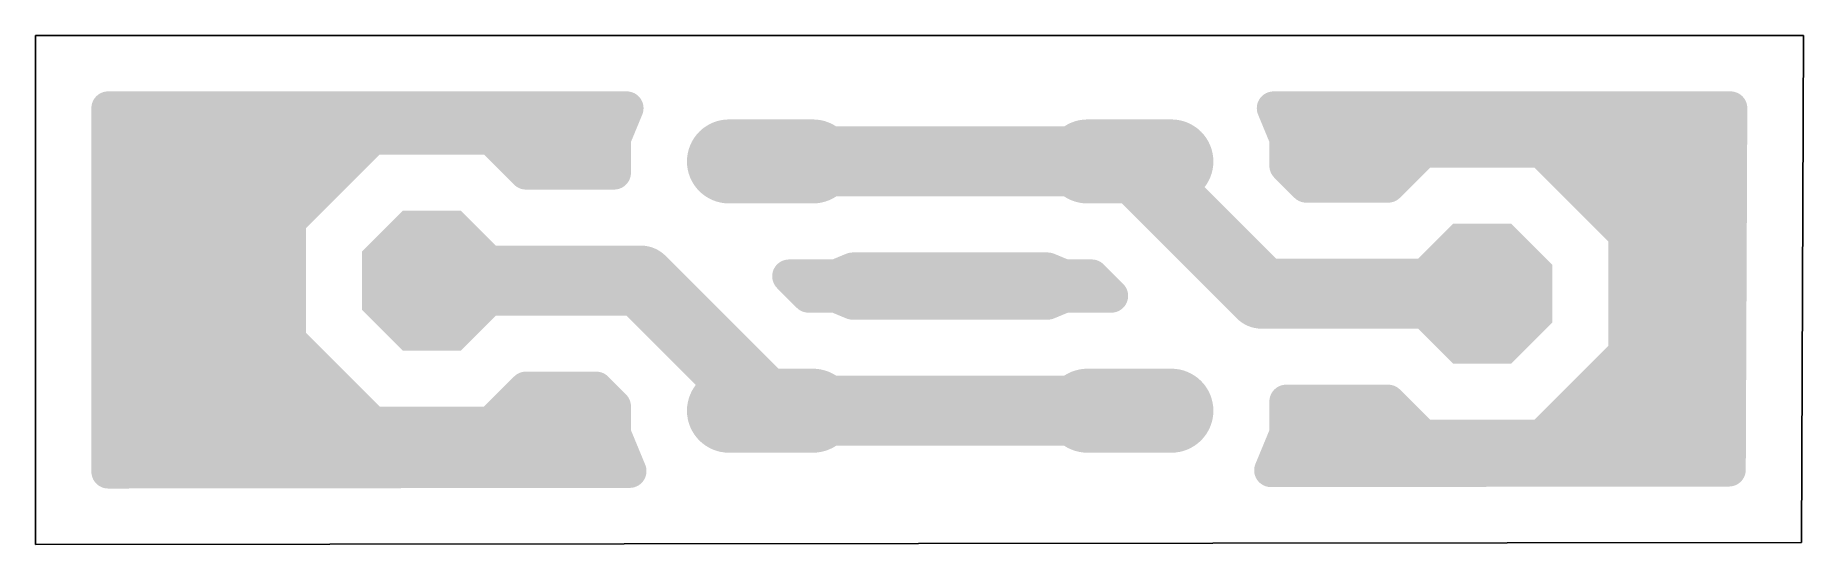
# Model space of a CAD drawing. Extents: x 0 to 32.1, y 0 to 9.2.
import ezdxf

# ---------------------------------------------------------------- set-up
doc = ezdxf.new("R2010")
doc.units = 0
for name, color, linetype in [('16', 175, 'CONTINUOUS'), ('17', 82, 'CONTINUOUS'), ('20', 7, 'CONTINUOUS')]:
    doc.layers.add(name, color=color, linetype=linetype)

# ---------------------------------------------------------------- blocks, each defined once
blk = doc.blocks.new('OCTAGONP')
at = {"const_width": 0.5}
blk.add_lwpolyline([(-0.25, -0.1036), (-0.25, 0.1036), (-0.1036, 0.25), (0.1036, 0.25), (0.25, 0.1036), (0.25, -0.1036), (0.1036, -0.25), (-0.1036, -0.25), (-0.25, -0.1036), (-0.25, 0.1036)], dxfattribs=at)
blk = doc.blocks.new('LONGP100')
at = {"const_width": 1}
blk.add_lwpolyline([(-0.5, 0), (0.5, 0)], dxfattribs=at)
at = {"const_width": 0.5}
for points in [[(-0.5, 0.25, 1), (-0.5, -0.25)], [(0.5, -0.25, 1), (0.5, 0.25)]]:
    blk.add_lwpolyline(points, format="xyb", dxfattribs=at)

msp = doc.modelspace()

# ---------------------------------------------------------------- linework, layer by layer
at = {"layer": '16'}
for points, const_width in [([(1.3207, 1.3224), (1.3204, 7.9161)], 0.6096), ([(1.3204, 7.9161), (10.7279, 7.916)], 0.6096), ([(10.7279, 7.916), (10.4995, 7.3647)], 0.6096), ([(22.6915, 7.3647), (22.4632, 7.9159)], 0.6096), ([(22.4632, 7.9159), (30.7523, 7.9158)], 0.6096), ([(30.7523, 7.9158), (30.7244, 1.3585)], 0.6096), ([(1.3204, 7.3152), (6.0544, 7.3152)], 0.6096), ([(6.1192, 7.38), (4.6015, 5.8623)], 0.6096), ([(8.2654, 7.38), (6.1192, 7.38)], 0.6096), ([(8.9004, 6.745), (8.2654, 7.38)], 0.6096), ([(8.3302, 7.3152), (10.4995, 7.3152)], 0.6096), ([(10.4995, 7.3647), (10.4995, 6.745)], 0.6096), ([(13.3443, 6.9504), (19.8467, 6.9504)], 1.27), ([(22.2451, 4.552), (19.8467, 6.9504)], 1.27), ([(22.6915, 6.8715), (22.6915, 7.3647)], 0.6096), ([(22.6915, 7.3152), (30.7497, 7.3152)], 0.6096), ([(25.1757, 7.1428), (24.5407, 6.5078)], 0.6096), ([(27.322, 7.1428), (25.1757, 7.1428)], 0.6096), ([(28.8397, 5.6251), (27.322, 7.1428)], 0.6096), ([(23.0553, 6.5078), (22.6915, 6.8715)], 0.6096), ([(1.3204, 6.7056), (5.4448, 6.7056)], 0.6096), ([(10.4995, 6.745), (8.9004, 6.745)], 0.6096), ([(22.8575, 6.7056), (24.7385, 6.7056)], 0.6096), ([(24.5407, 6.5078), (23.0553, 6.5078)], 0.6096), ([(27.7592, 6.7056), (30.7471, 6.7056)], 0.6096), ([(1.3205, 6.096), (4.8352, 6.096)], 0.6096), ([(4.6015, 5.8623), (4.6015, 3.716)], 0.6096), ([(28.3688, 6.096), (30.7445, 6.096)], 0.6096), ([(1.3205, 5.4864), (4.6015, 5.4864)], 0.6096), ([(28.8397, 3.4789), (28.8397, 5.6251)], 0.6096), ([(28.8397, 5.4864), (30.7419, 5.4864)], 0.6096), ([(1.3205, 4.8768), (4.6015, 4.8768)], 0.6096), ([(7.1923, 4.7892), (10.9844, 4.7892)], 1.27), ([(10.9844, 4.7892), (13.3443, 2.4292)], 1.27), ([(14.0275, 4.512), (13.6719, 4.8676)], 0.6096), ([(13.6719, 4.8676), (14.5206, 4.8676)], 0.6096), ([(14.5206, 4.8676), (14.8272, 4.9946)], 0.6096), ([(14.5429, 4.8768), (18.6482, 4.8768)], 0.6096), ([(14.8272, 4.9946), (18.3638, 4.9946)], 0.6096), ([(18.3638, 4.9946), (18.6704, 4.8676)], 0.6096), ([(18.6704, 4.8676), (19.1636, 4.8676)], 0.6096), ([(19.1636, 4.8676), (19.5192, 4.512)], 0.6096), ([(26.2489, 4.552), (22.2451, 4.552)], 1.27), ([(28.8397, 4.8768), (30.7393, 4.8768)], 0.6096), ([(14.5206, 4.512), (14.0275, 4.512)], 0.6096), ([(14.8272, 4.385), (14.5206, 4.512)], 0.6096), ([(18.6704, 4.512), (18.3638, 4.385)], 0.6096), ([(19.5192, 4.512), (18.6704, 4.512)], 0.6096), ([(1.3206, 4.2672), (4.6015, 4.2672)], 0.6096), ([(18.3638, 4.385), (14.8272, 4.385)], 0.6096), ([(28.8397, 4.2672), (30.7367, 4.2672)], 0.6096), ([(1.3206, 3.6576), (4.6599, 3.6576)], 0.6096), ([(4.6015, 3.716), (6.1192, 2.1984)], 0.6096), ([(28.8397, 3.6576), (30.7341, 3.6576)], 0.6096), ([(27.322, 1.9612), (28.8397, 3.4789)], 0.6096), ([(1.3206, 3.048), (5.2695, 3.048)], 0.6096), ([(28.4088, 3.048), (30.7315, 3.048)], 0.6096), ([(8.2654, 2.1984), (8.9004, 2.8334)], 0.6096), ([(8.9004, 2.8334), (10.1742, 2.8334)], 0.6096), ([(10.1742, 2.8334), (10.4995, 2.5081)], 0.6096), ([(13.3443, 2.4292), (19.8467, 2.4292)], 1.27), ([(22.6915, 2.0149), (22.6915, 2.5962)], 0.6096), ([(22.6915, 2.5962), (24.5407, 2.5962)], 0.6096), ([(24.5407, 2.5962), (25.1757, 1.9612)], 0.6096), ([(1.3207, 2.4384), (5.8791, 2.4384)], 0.6096), ([(8.5055, 2.4384), (10.4995, 2.4384)], 0.6096), ([(10.4995, 2.5081), (10.4995, 2.0149)], 0.6096), ([(22.6915, 2.4384), (24.6985, 2.4384)], 0.6096), ([(27.7992, 2.4384), (30.729, 2.4384)], 0.6096), ([(6.1192, 2.1984), (8.2654, 2.1984)], 0.6096), ([(10.4995, 2.0149), (10.7816, 1.334)], 0.6096), ([(22.4154, 1.3483), (22.6915, 2.0149)], 0.6096), ([(25.1757, 1.9612), (27.322, 1.9612)], 0.6096), ([(1.3207, 1.8288), (10.5766, 1.8288)], 0.6096), ([(22.6145, 1.8288), (30.7264, 1.8288)], 0.6096), ([(10.7816, 1.334), (1.3207, 1.3224)], 0.6096), ([(30.7244, 1.3585), (22.4154, 1.3483)], 0.6096)]:
    msp.add_lwpolyline(points, dxfattribs=dict(at, const_width=const_width))
for points, const_width in [([(1.4728, 7.9161, 1), (1.168, 7.9161)], 0.3048), ([(1.3204, 8.0685, 1), (1.3204, 7.7637)], 0.3048), ([(10.8687, 7.8577, 1), (10.5871, 7.9743)], 0.3048), ([(10.7279, 7.7636, 1), (10.7279, 8.0684)], 0.3048), ([(22.604, 7.9742, 1), (22.3224, 7.8576)], 0.3048), ([(22.4632, 8.0683, 1), (22.4632, 7.7635)], 0.3048), ([(30.9047, 7.9151, 1), (30.5999, 7.9164)], 0.3048), ([(30.7523, 7.7634, 1), (30.7523, 8.0682)], 0.3048), ([(1.3204, 7.4676, 1), (1.3204, 7.1628)], 0.3048), ([(6.1192, 7.5324, 1), (6.1192, 7.2276)], 0.3048), ([(6.2269, 7.2722, 1), (6.0114, 7.4877)], 0.3048), ([(6.0544, 7.1628, 1), (6.0544, 7.4676)], 0.3048), ([(8.3732, 7.4877, 1), (8.1577, 7.2722)], 0.3048), ([(8.3302, 7.4676, 1), (8.3302, 7.1628)], 0.3048), ([(8.2654, 7.2276, 1), (8.2654, 7.5324)], 0.3048), ([(10.6519, 7.3647, 1), (10.3471, 7.3647)], 0.3048), ([(10.3587, 7.423, 1), (10.6403, 7.3064)], 0.3048), ([(10.4995, 7.1628, 1), (10.4995, 7.4676)], 0.3048), ([(13.3443, 7.2679, 1), (13.3443, 6.6329)], 0.635), ([(20.0713, 7.1749, 1), (19.6222, 6.7259)], 0.635), ([(19.8467, 6.6329, 1), (19.8467, 7.2679)], 0.635), ([(22.8439, 7.3647, 1), (22.5391, 7.3647)], 0.3048), ([(22.6915, 7.4676, 1), (22.6915, 7.1628)], 0.3048), ([(22.5507, 7.3064, 1), (22.8323, 7.423)], 0.3048), ([(25.1757, 7.2952, 1), (25.1757, 6.9904)], 0.3048), ([(25.2835, 7.035, 1), (25.068, 7.2506)], 0.3048), ([(27.4298, 7.2506, 1), (27.2143, 7.035)], 0.3048), ([(27.322, 6.9904, 1), (27.322, 7.2952)], 0.3048), ([(30.7497, 7.1628, 1), (30.7497, 7.4676)], 0.3048), ([(22.7993, 6.9793, 1), (22.5838, 6.7637)], 0.3048), ([(1.3204, 6.858, 1), (1.3204, 6.5532)], 0.3048), ([(5.4448, 6.5532, 1), (5.4448, 6.858)], 0.3048), ([(8.9004, 6.8974, 1), (8.9004, 6.5926)], 0.3048), ([(8.7927, 6.6372, 1), (9.0082, 6.8527)], 0.3048), ([(10.3471, 6.745, 1), (10.6519, 6.745)], 0.3048), ([(10.4995, 6.5926, 1), (10.4995, 6.8974)], 0.3048), ([(22.5391, 6.8715, 1), (22.8439, 6.8715)], 0.3048), ([(22.8575, 6.858, 1), (22.8575, 6.5532)], 0.3048), ([(23.0553, 6.6602, 1), (23.0553, 6.3554)], 0.3048), ([(22.9475, 6.4, 1), (23.163, 6.6156)], 0.3048), ([(24.433, 6.6156, 1), (24.6485, 6.4)], 0.3048), ([(24.5407, 6.3554, 1), (24.5407, 6.6602)], 0.3048), ([(24.7385, 6.5532, 1), (24.7385, 6.858)], 0.3048), ([(27.7592, 6.858, 1), (27.7592, 6.5532)], 0.3048), ([(30.7471, 6.5532, 1), (30.7471, 6.858)], 0.3048), ([(1.3205, 6.2484, 1), (1.3205, 5.9436)], 0.3048), ([(4.7539, 5.8623, 1), (4.4491, 5.8623)], 0.3048), ([(4.4937, 5.9701, 1), (4.7093, 5.7546)], 0.3048), ([(4.8352, 5.9436, 1), (4.8352, 6.2484)], 0.3048), ([(28.3688, 6.2484, 1), (28.3688, 5.9436)], 0.3048), ([(30.7445, 5.9436, 1), (30.7445, 6.2484)], 0.3048), ([(1.3205, 5.6388, 1), (1.3205, 5.334)], 0.3048), ([(4.6015, 5.334, 1), (4.6015, 5.6388)], 0.3048), ([(28.9921, 5.6251, 1), (28.6873, 5.6251)], 0.3048), ([(28.8397, 5.6388, 1), (28.8397, 5.334)], 0.3048), ([(28.7319, 5.5174, 1), (28.9474, 5.7329)], 0.3048), ([(30.7419, 5.334, 1), (30.7419, 5.6388)], 0.3048), ([(1.3205, 5.0292, 1), (1.3205, 4.7244)], 0.3048), ([(4.6015, 4.7244, 1), (4.6015, 5.0292)], 0.3048), ([(7.1923, 5.1067, 1), (7.1923, 4.4717)], 0.635), ([(11.2089, 5.0137, 1), (10.7599, 4.5647)], 0.635), ([(10.9844, 4.4717, 1), (10.9844, 5.1067)], 0.635), ([(13.7796, 4.9754, 1), (13.5641, 4.7598)], 0.3048), ([(13.6719, 5.02, 1), (13.6719, 4.7152)], 0.3048), ([(14.4623, 5.0084, 1), (14.579, 4.7268)], 0.3048), ([(14.5429, 5.0292, 1), (14.5429, 4.7244)], 0.3048), ([(14.5206, 4.7152, 1), (14.5206, 5.02)], 0.3048), ([(14.8272, 5.147, 1), (14.8272, 4.8422)], 0.3048), ([(14.8856, 4.8538, 1), (14.7689, 5.1354)], 0.3048), ([(18.4222, 5.1354, 1), (18.3055, 4.8538)], 0.3048), ([(18.3638, 4.8422, 1), (18.3638, 5.147)], 0.3048), ([(18.6704, 5.02, 1), (18.6704, 4.7152)], 0.3048), ([(18.6121, 4.7268, 1), (18.7288, 5.0084)], 0.3048), ([(18.6482, 4.7244, 1), (18.6482, 5.0292)], 0.3048), ([(19.2714, 4.9754, 1), (19.0559, 4.7598)], 0.3048), ([(19.1636, 4.7152, 1), (19.1636, 5.02)], 0.3048), ([(22.2451, 4.8695, 1), (22.2451, 4.2345)], 0.635), ([(26.2489, 4.2345, 1), (26.2489, 4.8695)], 0.635), ([(28.8397, 5.0292, 1), (28.8397, 4.7244)], 0.3048), ([(30.7393, 4.7244, 1), (30.7393, 5.0292)], 0.3048), ([(14.0275, 4.6644, 1), (14.0275, 4.3596)], 0.3048), ([(14.579, 4.6528, 1), (14.4623, 4.3712)], 0.3048), ([(14.5206, 4.3596, 1), (14.5206, 4.6644)], 0.3048), ([(18.6704, 4.6644, 1), (18.6704, 4.3596)], 0.3048), ([(18.7288, 4.3712, 1), (18.6121, 4.6528)], 0.3048), ([(19.5192, 4.3596, 1), (19.5192, 4.6644)], 0.3048), ([(22.0206, 4.3275, 1), (22.4696, 4.7765)], 0.635), ([(1.3206, 4.4196, 1), (1.3206, 4.1148)], 0.3048), ([(4.6015, 4.1148, 1), (4.6015, 4.4196)], 0.3048), ([(13.9197, 4.4042, 1), (14.1352, 4.6198)], 0.3048), ([(14.8272, 4.5374, 1), (14.8272, 4.2326)], 0.3048), ([(14.7689, 4.2442, 1), (14.8856, 4.5258)], 0.3048), ([(18.3055, 4.5258, 1), (18.4222, 4.2442)], 0.3048), ([(18.3638, 4.2326, 1), (18.3638, 4.5374)], 0.3048), ([(19.4115, 4.4042, 1), (19.627, 4.6198)], 0.3048), ([(28.8397, 4.4196, 1), (28.8397, 4.1148)], 0.3048), ([(30.7367, 4.1148, 1), (30.7367, 4.4196)], 0.3048), ([(1.3206, 3.81, 1), (1.3206, 3.5052)], 0.3048), ([(4.7093, 3.8238, 1), (4.4937, 3.6083)], 0.3048), ([(4.4491, 3.716, 1), (4.7539, 3.716)], 0.3048), ([(4.6599, 3.5052, 1), (4.6599, 3.81)], 0.3048), ([(28.8397, 3.81, 1), (28.8397, 3.5052)], 0.3048), ([(30.7341, 3.5052, 1), (30.7341, 3.81)], 0.3048), ([(28.6873, 3.4789, 1), (28.9921, 3.4789)], 0.3048), ([(28.9474, 3.3711, 1), (28.7319, 3.5866)], 0.3048), ([(1.3206, 3.2004, 1), (1.3206, 2.8956)], 0.3048), ([(5.2695, 2.8956, 1), (5.2695, 3.2004)], 0.3048), ([(28.4088, 3.2004, 1), (28.4088, 2.8956)], 0.3048), ([(30.7315, 2.8956, 1), (30.7315, 3.2004)], 0.3048), ([(8.9004, 2.9858, 1), (8.9004, 2.681)], 0.3048), ([(9.0082, 2.7256, 1), (8.7927, 2.9411)], 0.3048), ([(10.282, 2.9411, 1), (10.0665, 2.7256)], 0.3048), ([(10.1742, 2.681, 1), (10.1742, 2.9858)], 0.3048), ([(13.3443, 2.7467, 1), (13.3443, 2.1117)], 0.635), ([(13.1198, 2.2047, 1), (13.5689, 2.6537)], 0.635), ([(19.8467, 2.1117, 1), (19.8467, 2.7467)], 0.635), ([(22.8439, 2.5962, 1), (22.5391, 2.5962)], 0.3048), ([(22.6915, 2.7486, 1), (22.6915, 2.4438)], 0.3048), ([(24.6485, 2.704, 1), (24.433, 2.4884)], 0.3048), ([(24.5407, 2.4438, 1), (24.5407, 2.7486)], 0.3048), ([(1.3207, 2.5908, 1), (1.3207, 2.286)], 0.3048), ([(5.8791, 2.286, 1), (5.8791, 2.5908)], 0.3048), ([(8.5055, 2.5908, 1), (8.5055, 2.286)], 0.3048), ([(10.6519, 2.5081, 1), (10.3471, 2.5081)], 0.3048), ([(10.3918, 2.4003, 1), (10.6073, 2.6158)], 0.3048), ([(10.4995, 2.286, 1), (10.4995, 2.5908)], 0.3048), ([(22.6915, 2.5908, 1), (22.6915, 2.286)], 0.3048), ([(24.6985, 2.286, 1), (24.6985, 2.5908)], 0.3048), ([(27.7992, 2.5908, 1), (27.7992, 2.286)], 0.3048), ([(30.729, 2.286, 1), (30.729, 2.5908)], 0.3048), ([(6.1192, 2.3508, 1), (6.1192, 2.046)], 0.3048), ([(6.0114, 2.0906, 1), (6.2269, 2.3061)], 0.3048), ([(8.1577, 2.3061, 1), (8.3732, 2.0906)], 0.3048), ([(8.2654, 2.046, 1), (8.2654, 2.3508)], 0.3048), ([(10.6403, 2.0732, 1), (10.3587, 1.9566)], 0.3048), ([(22.8323, 1.9566, 1), (22.5507, 2.0732)], 0.3048), ([(25.1757, 2.1136, 1), (25.1757, 1.8088)], 0.3048), ([(27.322, 1.8088, 1), (27.322, 2.1136)], 0.3048), ([(1.3207, 1.9812, 1), (1.3207, 1.6764)], 0.3048), ([(10.3471, 2.0149, 1), (10.6519, 2.0149)], 0.3048), ([(10.5766, 1.6764, 1), (10.5766, 1.9812)], 0.3048), ([(22.6145, 1.9812, 1), (22.6145, 1.6764)], 0.3048), ([(22.5391, 2.0149, 1), (22.8439, 2.0149)], 0.3048), ([(25.068, 1.8534, 1), (25.2835, 2.069)], 0.3048), ([(27.2143, 2.069, 1), (27.4298, 1.8534)], 0.3048), ([(30.7264, 1.6764, 1), (30.7264, 1.9812)], 0.3048), ([(1.3205, 1.4748, 1), (1.3209, 1.17)], 0.3048), ([(10.7818, 1.1816, 1), (10.7814, 1.4864)], 0.3048), ([(22.4152, 1.5007, 1), (22.4156, 1.1959)], 0.3048), ([(30.7245, 1.2061, 1), (30.7242, 1.5109)], 0.3048), ([(1.1683, 1.3224, 1), (1.4731, 1.3224)], 0.3048), ([(10.6408, 1.2757, 1), (10.9224, 1.3923)], 0.3048), ([(22.2746, 1.4066, 1), (22.5562, 1.29)], 0.3048), ([(30.572, 1.3591, 1), (30.8767, 1.3578)], 0.3048)]:
    msp.add_lwpolyline(points, format="xyb", dxfattribs=dict(at, const_width=const_width))
at = {"layer": '20'}
for p, q in [((32.0787, 9.2366), (-0.0005, 9.237)), ((-0.0005, 9.237), (0, 0)), ((32.0395, 0.0393), (32.0787, 9.2366)), ((0, 0), (32.0395, 0.0393))]:
    msp.add_line(p, q, dxfattribs=at)

# ---------------------------------------------------------------- block references
at = {"layer": '17'}
for name, p, xscale, yscale in [('LONGP100', (13.3443, 6.9504), 1.524, 1.524), ('LONGP100', (13.3443, 6.9504), 1.524, 1.524), ('LONGP100', (19.8467, 6.9504), 1.524, 1.524), ('LONGP100', (19.8467, 6.9504), 1.524, 1.524), ('OCTAGONP', (7.1923, 4.7892), 2.54, 2.54), ('OCTAGONP', (7.1923, 4.7892), 2.54, 2.54), ('OCTAGONP', (26.2489, 4.552), 2.54, 2.54), ('OCTAGONP', (26.2489, 4.552), 2.54, 2.54), ('LONGP100', (13.3443, 2.4292), 1.524, 1.524), ('LONGP100', (13.3443, 2.4292), 1.524, 1.524), ('LONGP100', (19.8467, 2.4292), 1.524, 1.524), ('LONGP100', (19.8467, 2.4292), 1.524, 1.524)]:
    msp.add_blockref(name, p, dxfattribs=dict(at, xscale=xscale, yscale=yscale))

doc.saveas('drawing.dxf')
